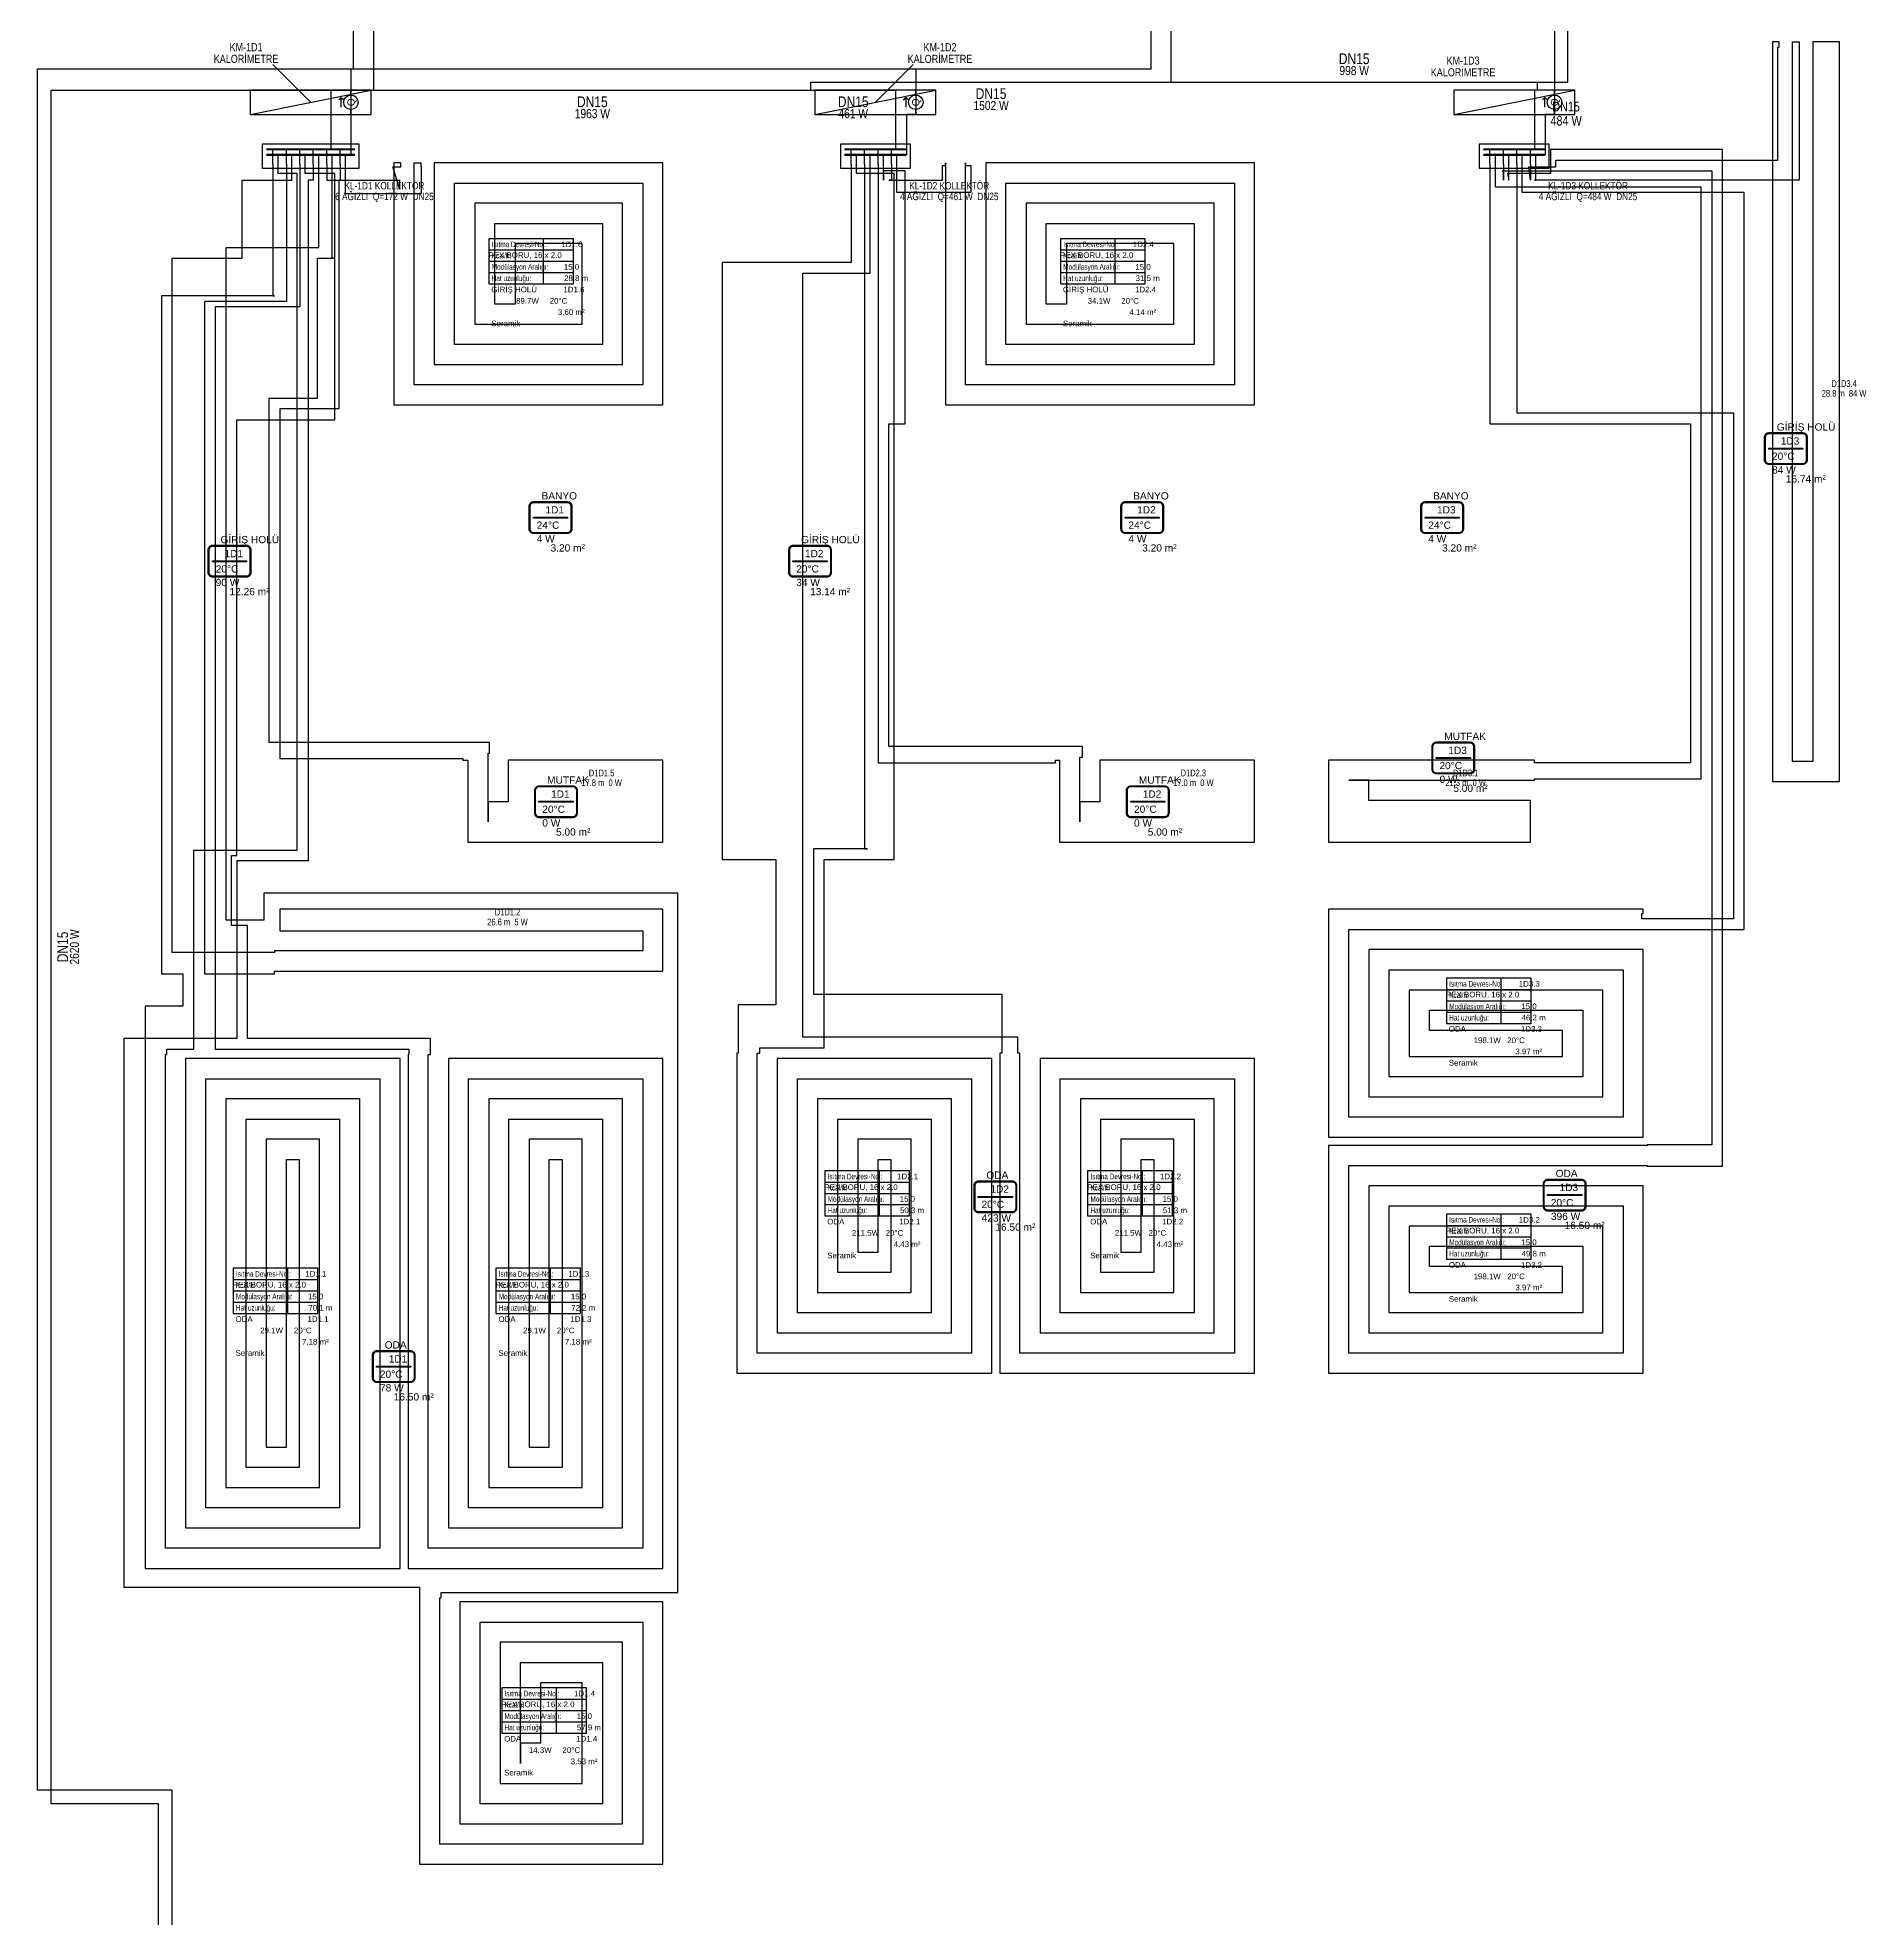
# Model space of a CAD drawing. Header units: centimetres. Extents: x 247996 to 314900, y -468471 to -440326.
# Drawn here: x 285325 to 286685, y -445570 to -444172 of the extents above; entities that cross this region are included whole.
import ezdxf
from ezdxf.enums import TextEntityAlignment as Align

# ---------------------------------------------------------------- set-up
doc = ezdxf.new("R2010")
doc.units = ezdxf.units.CM
doc.linetypes.add('ISITMA DONUS HATTI', pattern=[1.66, 1.57, -0.02, -0.07])
for name, color, linetype in [('SCOTT-MTY-ISIKAYBIMAHAL', 2, 'Continuous'), ('SCOTT-MTY-KALORIMETRE', 6, 'Continuous'), ('SCOTT-MTY-KOLLETÖR', 7, 'Continuous'), ('SCOTT-MTY-PEX-BORU', 1, 'Continuous'), ('SCOTT-MTY-RADYATÖR', 2, 'Continuous'), ('SCOTT-MTY-SAYAC', 3, 'Continuous')]:
    doc.layers.add(name, color=color, linetype=linetype)
for name, color, linetype, lineweight in [('SCOTT-MTY-ISITMA-CAP', 41, 'Continuous', 30), ('SCOTT-MTY-ISITMA-DONUS-BORU', 30, 'ISITMA DONUS HATTI', 30), ('SCOTT-MTY-ISITMA-GIDIS-BORU', 10, 'Continuous', 30)]:
    doc.layers.add(name, color=color, linetype=linetype, lineweight=lineweight)
doc.styles.add('MTYCAPLT', font='arial.ttf')
doc.styles.add('ROTAS', font='arial.ttf')

# ---------------------------------------------------------------- blocks, each defined once
blk = doc.blocks.new('T-DOLAP')
blk.add_line((-45, -9), (45, 9))
blk.add_lwpolyline([(-45, -9), (45, -9), (45, 9), (-45, 9)], close=True)
blk = doc.blocks.new('T-KALORIMETRE')
for p, q in [((-10, 0), (-6, 0)), ((6, 0), (10, 0))]:
    blk.add_line(p, q)
blk.add_lwpolyline([(-4, 8), (4, 8), (2, 10), (4, 8), (2, 6)])
blk.add_circle((0, 0), 6)
at = {"style": 'ROTAS'}
blk.add_text('Q', height=6, dxfattribs=at).set_placement((0, 0), align=Align.MIDDLE_CENTER)
blk = doc.blocks.new('MTY-ETIKET')
at = {"layer": 'SCOTT-MTY-RADYATÖR'}
for p, q in [((2.69, 0), (2.69, 8)), ((-7, 6), (8, 6)), ((-7, 4), (8, 4)), ((-7, 2), (8, 2))]:
    blk.add_line(p, q, dxfattribs=at)
blk.add_lwpolyline([(8, 0), (8, 8), (-7, 8), (-7, 0)], close=True, dxfattribs=at)
at = {"layer": 'SCOTT-MTY-RADYATÖR', "style": 'MTYCAPLT', "width": 0.65}
for s, p in [('Isıtma Devresi-No.:', (-6.5, 7)), ('Kcal/h:', (-6.5, 5)), ('Modülasyon Aralığı:', (-6.5, 3)), ('Hat uzunluğu:', (-6.5, 1))]:
    blk.add_text(s, height=1, rotation=360, dxfattribs=at).set_placement(p, align=Align.MIDDLE_LEFT)
for tag, p in [('NO1_001', (5.8, 6.5)), ('AR_001', (6.25, 2.5)), ('UZ_001', (6.31, 0.51))]:
    blk.add_attdef(tag, p, '', height=1, rotation=360, dxfattribs=at)
at = {"layer": 'SCOTT-MTY-RADYATÖR', "color": 2, "style": 'MTYCAPLT', "width": 0.65}
for tag, p in [('BORU_001', (-7.07, 4.59)), ('YER_001', (2.9, 4.5))]:
    blk.add_attdef(tag, p, '', height=1, dxfattribs=at)
blk = doc.blocks.new('MTY-RADYATOR MAHAL')
at = {"layer": 'SCOTT-MTY-ISIKAYBIMAHAL', "color": 2}
for points in [[(-35.7, 18.4), (-35.7, -18.4, 0.414214), (-28.2, -25.9), (28.2, -25.9, 0.414214), (35.7, -18.4), (35.7, 18.4, 0.414214), (28.2, 25.9), (-28.2, 25.9, 0.414214)], [(-34.2, 18.4), (-34.2, -18.4, 0.414214), (-28.2, -24.4), (28.2, -24.4, 0.414214), (34.2, -18.4), (34.2, 18.4, 0.414214), (28.2, 24.4), (-28.2, 24.4, 0.414214)]]:
    blk.add_lwpolyline(points, format="xyb", close=True, dxfattribs=at)
at = {"layer": 'SCOTT-MTY-ISIKAYBIMAHAL', "color": 4}
for points in [[(-35.2, 18.4), (-35.2, -18.4, 0.414214), (-28.2, -25.4), (28.2, -25.4, 0.414214), (35.2, -18.4), (35.2, 18.4, 0.414214), (28.2, 25.4), (-28.2, 25.4, 0.414214)], [(-34.7, 18.4), (-34.7, -18.4, 0.414214), (-28.2, -24.9), (28.2, -24.9, 0.414214), (34.7, -18.4), (34.7, 18.4, 0.414214), (28.2, 24.9), (-28.2, 24.9, 0.414214)]]:
    blk.add_lwpolyline(points, format="xyb", close=True, dxfattribs=at)
at = {"layer": 'SCOTT-MTY-ISIKAYBIMAHAL', "color": 2}
blk.add_lwpolyline([(-28.2, 0.8), (28.2, 0.8), (28.2, -0.8), (-28.2, -0.8)], close=True, dxfattribs=at)
at = {"layer": 'SCOTT-MTY-ISIKAYBIMAHAL', "color": 1, "style": 'MTYCAPLT', "width": 0.65}
for tag, p in [('MAHAL_001', (-14.9, 29.8)), ('NO_001', (-8.3, 6.7))]:
    blk.add_attdef(tag, p, '', height=12, rotation=360, dxfattribs=at)
at = {"layer": 'SCOTT-MTY-ISIKAYBIMAHAL', "color": 4, "style": 'MTYCAPLT', "width": 0.65}
for tag, p in [('DERECE_001', (-22.8, -18.5)), ('ISIKAYBI_001', (-22.7, -41.1))]:
    blk.add_attdef(tag, p, '', height=12, rotation=360, dxfattribs=at)
blk.add_attdef('ALAN', text='', height=12, rotation=360, dxfattribs=at).set_placement((0, -50), align=Align.MIDDLE_LEFT)

msp = doc.modelspace()

# ---------------------------------------------------------------- linework, layer by layer
at = {"layer": 'SCOTT-MTY-ISITMA-DONUS-BORU'}
for points in [[(285560, -444195), (285560, -444105), (285558, -444105), (285558, -444100)], [(285978, -444195), (286153, -444195), (286153, -444105)], [(286450, -444105), (286453, -444105), (286453, -444211)], [(285425, -445660), (285425, -445475), (285325, -445475), (285325, -444195), (285558, -444195)], [(285558, -444195), (285558, -444211)], [(285558, -444195), (285560, -444195)], [(285560, -444195), (285978, -444195)], [(285978, -444195), (285978, -444211)], [(285558, -444211), (285558, -444229)], [(285978, -444211), (285978, -444229)], [(286453, -444211), (286453, -444229)], [(285558, -444229), (285558, -444259)], [(285978, -444229), (285971, -444229), (285971, -444259)], [(286453, -444229), (286446, -444229), (286446, -444259)], [(285504, -444266), (285504, -444259)], [(285514, -444266), (285514, -444259)], [(285524, -444266), (285524, -444259)], [(285534, -444266), (285534, -444259)], [(285544, -444266), (285544, -444259)], [(285554, -444266), (285554, -444259)], [(285934, -444266), (285934, -444259)], [(285944, -444266), (285944, -444259)], [(285954, -444266), (285954, -444259)], [(285964, -444266), (285964, -444259)], [(286409, -444266), (286409, -444259)], [(286419, -444266), (286419, -444259)], [(286429, -444266), (286429, -444259)], [(286439, -444266), (286439, -444259)]]:
    msp.add_lwpolyline(points, dxfattribs=at)
at = {"layer": 'SCOTT-MTY-ISITMA-DONUS-BORU', "const_width": 1.6}
for points in [[(285495, -444259), (285561, -444259)], [(285925, -444259), (285971, -444259)], [(286400, -444259), (286446, -444259)]]:
    msp.add_lwpolyline(points, dxfattribs=at)
at = {"layer": 'SCOTT-MTY-ISITMA-GIDIS-BORU'}
for points in [[(285575, -444211), (285575, -444105), (285573, -444105), (285573, -444100)], [(286168, -444205), (286168, -444100)], [(286440, -444205), (286463, -444205), (286463, -444100)], [(285415, -445680), (285415, -445485), (285335, -445485), (285335, -444211), (285575, -444211)], [(285543, -444211), (285543, -444229)], [(285575, -444211), (285900, -444211)], [(285900, -444211), (285900, -444205), (286168, -444205)], [(285900, -444211), (285963, -444211)], [(285963, -444211), (285963, -444229)], [(286168, -444205), (286440, -444205)], [(286440, -444205), (286440, -444211), (286438, -444211)], [(286438, -444211), (286438, -444229)], [(285543, -444229), (285543, -444255)], [(285963, -444229), (285963, -444255)], [(286438, -444229), (286438, -444255)], [(285500, -444266), (285500, -444255)], [(285510, -444266), (285510, -444255)], [(285520, -444266), (285520, -444255)], [(285530, -444266), (285530, -444255)], [(285540, -444266), (285540, -444255)], [(285550, -444266), (285550, -444255)], [(285930, -444266), (285930, -444255)], [(285940, -444266), (285940, -444255)], [(285950, -444266), (285950, -444255)], [(285960, -444266), (285960, -444255)], [(286405, -444266), (286405, -444255)], [(286415, -444266), (286415, -444255)], [(286425, -444266), (286425, -444255)], [(286435, -444266), (286435, -444255)]]:
    msp.add_lwpolyline(points, dxfattribs=at)
at = {"layer": 'SCOTT-MTY-ISITMA-GIDIS-BORU', "const_width": 1.6}
for points in [[(285495, -444255), (285561, -444255)], [(285925, -444255), (285971, -444255)], [(286400, -444255), (286446, -444255)]]:
    msp.add_lwpolyline(points, dxfattribs=at)
at = {"layer": 'SCOTT-MTY-KALORIMETRE'}
for p, q in [((285528, -444220), (285500, -444192)), ((285948, -444220), (285976, -444192))]:
    msp.add_line(p, q, dxfattribs=at)
at = {"layer": 'SCOTT-MTY-KOLLETÖR'}
for points in [[(285492, -444269), (285564, -444269), (285564, -444251), (285492, -444251)], [(285922, -444269), (285974, -444269), (285974, -444251), (285922, -444251)], [(286397, -444269), (286449, -444269), (286449, -444251), (286397, -444251)]]:
    msp.add_lwpolyline(points, close=True, dxfattribs=at)
at = {"layer": 'SCOTT-MTY-PEX-BORU'}
for points in [[(286435, -444266), (286435, -444278), (286434, -444268), (286454, -444268), (286454, -444263), (286619, -444263), (286619, -444179), (286620, -444179), (286620, -444175), (286615, -444175), (286615, -444725), (286665, -444725), (286665, -444175), (286645, -444175), (286645, -444710), (286630, -444710), (286630, -444175), (286635, -444175), (286635, -444278), (286438, -444278), (286439, -444278), (286439, -444266)], [(285530, -444266), (285530, -444278), (285526.1, -444278), (285526.1, -444784), (285473.1, -444784), (285473.1, -444916), (285389.1, -444916), (285389.1, -445324), (285609.1, -445324), (285609.1, -445332), (285609, -445332), (285609, -445335), (285609, -445530), (285790, -445530), (285790, -445335), (285639, -445335), (285639, -445500), (285760, -445500), (285760, -445365), (285669, -445365), (285669, -445470), (285730, -445470), (285730, -445395), (285699, -445395), (285699, -445440), (285684, -445440), (285684, -445455), (285684, -445380), (285745, -445380), (285745, -445485), (285654, -445485), (285654, -445350), (285775, -445350), (285775, -445515), (285624, -445515), (285624, -445335), (285624, -445332), (285625.1, -445332), (285625.1, -445328), (285801.1, -445328), (285801.1, -444808), (285493.1, -444808), (285493.1, -444828), (285465.1, -444828), (285465.1, -444328), (285534, -444328), (285534, -444266)], [(285500, -444266), (285500, -444364), (285501.1, -444364), (285417.1, -444364), (285417.1, -444868), (285433.1, -444868), (285433.1, -444892), (285405.1, -444892), (285405.1, -444928), (285405, -444928), (285405, -444931), (285405, -445310), (285594.5, -445310), (285594.5, -444931), (285435, -444931), (285435, -445280), (285564.5, -445280), (285564.5, -444961), (285465, -444961), (285465, -445250), (285534.5, -445250), (285534.5, -444991), (285495, -444991), (285495, -445220), (285510, -445220), (285510, -445006), (285519.5, -445006), (285519.5, -445235), (285480, -445235), (285480, -444976), (285549.5, -444976), (285549.5, -445265), (285450, -445265), (285450, -444946), (285579.5, -444946), (285579.5, -445295), (285420, -445295), (285420, -444931), (285420, -444928), (285421.1, -444928), (285421.1, -444924), (285441.1, -444924), (285441.1, -444776), (285518.1, -444776), (285518.1, -444273), (285504, -444273), (285504, -444266)], [(285510, -444266), (285510, -444368), (285449.1, -444368), (285449.1, -444868), (285501.1, -444868), (285501.1, -444866), (285505, -444866), (285790, -444866), (285790, -444820), (285505, -444820), (285505, -444836), (285775, -444836), (285775, -444851), (285505, -444851), (285501.1, -444851), (285501.1, -444852), (285425.1, -444852), (285425.1, -444336), (285477.1, -444336), (285477.1, -444278), (285514, -444278), (285514, -444266)], [(285520, -444266), (285520, -444372), (285457.1, -444372), (285457.1, -444924), (285601.1, -444924), (285601.1, -444928), (285600.5, -444928), (285600.5, -444931), (285600.5, -445310), (285790, -445310), (285790, -444931), (285630.5, -444931), (285630.5, -445280), (285760, -445280), (285760, -444961), (285660.5, -444961), (285660.5, -445250), (285730, -445250), (285730, -444991), (285690.5, -444991), (285690.5, -445220), (285705.5, -445220), (285705.5, -445006), (285715, -445006), (285715, -445235), (285675.5, -445235), (285675.5, -444976), (285745, -444976), (285745, -445265), (285645.5, -445265), (285645.5, -444946), (285775, -444946), (285775, -445295), (285615.5, -445295), (285615.5, -444931), (285615.5, -444928), (285617.1, -444928), (285617.1, -444916), (285481.1, -444916), (285481.1, -444832), (285469.1, -444832), (285469.1, -444780), (285473.1, -444780), (285473.1, -444456), (285546.1, -444456), (285546.1, -444273), (285524, -444273), (285524, -444266)], [(285540, -444266), (285540, -444278), (285549.1, -444278), (285549.1, -444448), (285505.1, -444448), (285505.1, -444708), (285641.1, -444708), (285641.1, -444709), (285645, -444709), (285645, -444770), (285790, -444770), (285790, -444709), (285675, -444709), (285675, -444740), (285660, -444740), (285660, -444755), (285660, -444709), (285660, -444704), (285661.1, -444704), (285661.1, -444696), (285497.1, -444696), (285497.1, -444440), (285533.1, -444440), (285533.1, -444336), (285545.1, -444336), (285544, -444336), (285544, -444266)], [(285550, -444266), (285550, -444278), (285549.1, -444278), (285594.1, -444278), (285594.1, -444284), (285589.1, -444268), (285595, -444268), (285595, -444265), (285590, -444265), (285590, -444445), (285790, -444445), (285790, -444265), (285620, -444265), (285620, -444415), (285760, -444415), (285760, -444295), (285650, -444295), (285650, -444385), (285730, -444385), (285730, -444325), (285680, -444325), (285680, -444370), (285665, -444370), (285665, -444310), (285745, -444310), (285745, -444400), (285635, -444400), (285635, -444280), (285775, -444280), (285775, -444430), (285605, -444430), (285605, -444265), (285610, -444265), (285610, -444268), (285610.1, -444268), (285610.1, -444288), (285554, -444288), (285554, -444266)], [(285930, -444266), (285930, -444339), (285834, -444339), (285834, -444783), (285874, -444783), (285874, -444891), (285846, -444891), (285846, -444927), (285845, -444927), (285845, -444931), (285845, -445165), (286034.5, -445165), (286034.5, -444931), (285875, -444931), (285875, -445135), (286004.5, -445135), (286004.5, -444961), (285905, -444961), (285905, -445105), (285974.5, -445105), (285974.5, -444991), (285935, -444991), (285935, -445075), (285950, -445075), (285950, -445006), (285959.5, -445006), (285959.5, -445090), (285920, -445090), (285920, -444976), (285989.5, -444976), (285989.5, -445120), (285890, -445120), (285890, -444946), (286019.5, -444946), (286019.5, -445150), (285860, -445150), (285860, -444931), (285860, -444927), (285862, -444927), (285862, -444923), (285910, -444923), (285910, -444783), (285962, -444783), (285962, -444273), (285934, -444273), (285934, -444266)], [(285940, -444266), (285940, -444775), (285942, -444775), (285902, -444775), (285902, -444883), (286042, -444883), (286042, -444927), (286040.5, -444927), (286040.5, -444931), (286040.5, -445165), (286230, -445165), (286230, -444931), (286070.5, -444931), (286070.5, -445135), (286200, -445135), (286200, -444961), (286100.5, -444961), (286100.5, -445105), (286170, -445105), (286170, -444991), (286130.5, -444991), (286130.5, -445075), (286145.5, -445075), (286145.5, -445006), (286155, -445006), (286155, -445090), (286115.5, -445090), (286115.5, -444976), (286185, -444976), (286185, -445120), (286085.5, -445120), (286085.5, -444946), (286215, -444946), (286215, -445150), (286055.5, -445150), (286055.5, -444931), (286055.5, -444927), (286054, -444927), (286054, -444915), (285894, -444915), (285894, -444347), (285944, -444347), (285944, -444266)], [(285950, -444266), (285950, -444711), (286082, -444711), (286082, -444709), (286085, -444709), (286085, -444770), (286230, -444770), (286230, -444709), (286115, -444709), (286115, -444740), (286100, -444740), (286100, -444755), (286100, -444709), (286100, -444707), (286102, -444707), (286102, -444699), (285958, -444699), (285958, -444459), (285970, -444459), (285970, -444271), (285954, -444271), (285954, -444278), (285954, -444266)], [(285960, -444266), (285960, -444278), (285958, -444278), (285998, -444278), (285998, -444267), (286000, -444267), (286000, -444265), (286000, -444445), (286230, -444445), (286230, -444265), (286030, -444265), (286030, -444415), (286200, -444415), (286200, -444295), (286060, -444295), (286060, -444385), (286170, -444385), (286170, -444325), (286090, -444325), (286090, -444370), (286075, -444370), (286075, -444310), (286185, -444310), (286185, -444400), (286045, -444400), (286045, -444280), (286215, -444280), (286215, -444430), (286015, -444430), (286015, -444265), (286015, -444267), (286019, -444267), (286019, -444287), (285964, -444287), (285964, -444266)], [(286415, -444266), (286415, -444278), (286415, -444271), (286414, -444271), (286570, -444271), (286570, -444995), (286522, -444995), (286522, -444995.5), (286519, -444995.5), (286285, -444995.5), (286285, -445165), (286519, -445165), (286519, -445025.5), (286315, -445025.5), (286315, -445135), (286489, -445135), (286489, -445055.5), (286345, -445055.5), (286345, -445105), (286459, -445105), (286459, -445085.5), (286360, -445085.5), (286360, -445070.5), (286474, -445070.5), (286474, -445120), (286330, -445120), (286330, -445040.5), (286504, -445040.5), (286504, -445150), (286300, -445150), (286300, -445010.5), (286519, -445010.5), (286522, -445010.5), (286522, -445011), (286578, -445011), (286578, -444255), (286450, -444255), (286450, -444273), (286418, -444273), (286419, -444278), (286419, -444266)], [(286405, -444266), (286405, -444459), (286554, -444459), (286554, -444711), (286438, -444711), (286438, -444709), (286435, -444709), (286285, -444709), (286285, -444770), (286435, -444770), (286435, -444739), (286315, -444739), (286315, -444724), (286300, -444724), (286435, -444724), (286438, -444724), (286438, -444723), (286562, -444723), (286562, -444283), (286409, -444283), (286409, -444266)], [(286425, -444266), (286425, -444451), (286586, -444451), (286586, -444827), (286518, -444827), (286518, -444823), (286519, -444823), (286519, -444820), (286285, -444820), (286285, -444989.5), (286519, -444989.5), (286519, -444850), (286315, -444850), (286315, -444959.5), (286489, -444959.5), (286489, -444880), (286345, -444880), (286345, -444929.5), (286459, -444929.5), (286459, -444910), (286360, -444910), (286360, -444895), (286474, -444895), (286474, -444944.5), (286330, -444944.5), (286330, -444865), (286504, -444865), (286504, -444974.5), (286300, -444974.5), (286300, -444835), (286519, -444835), (286594, -444835), (286594, -444287), (286429, -444287), (286429, -444266)]]:
    msp.add_lwpolyline(points, dxfattribs=at)

# ---------------------------------------------------------------- block references
at = {"layer": 'SCOTT-MTY-ISIKAYBIMAHAL'}
ref = msp.add_blockref('MTY-RADYATOR MAHAL', (286625, -444477.5), dxfattribs=dict(at, xscale=0.45, yscale=0.45))
ref.add_attrib('DERECE_001', '20%%DC', (286614.7, -444485.8), dxfattribs={"height": 5.4, "rotation": 360, "style": 'MTYCAPLT'})
ref.add_attrib('MAHAL_001', 'GİRİŞ HOLÜ', (286618.3, -444464.1), dxfattribs={"height": 5.4, "rotation": 360, "style": 'MTYCAPLT'})
ref.add_attrib('ISIKAYBI_001', '84 W', (286614.8, -444496), dxfattribs={"height": 5.4, "rotation": 360, "style": 'MTYCAPLT'})
ref.add_attrib('NO_001', '1D3', (286621.2, -444474.5), dxfattribs={"height": 5.4, "rotation": 360, "style": 'MTYCAPLT'})
ref.add_attrib('ALAN', '16.74 m²', (286625, -444502.7), dxfattribs={"height": 5.4, "rotation": 360, "style": 'MTYCAPLT'})
ref = msp.add_blockref('MTY-RADYATOR MAHAL', (285706.4, -444528.8), dxfattribs=dict(at, xscale=0.45, yscale=0.45))
ref.add_attrib('DERECE_001', '24%%DC', (285696.1, -444537.1), dxfattribs={"height": 5.4, "rotation": 360, "style": 'MTYCAPLT'})
ref.add_attrib('MAHAL_001', 'BANYO', (285699.7, -444515.3), dxfattribs={"height": 5.4, "rotation": 360, "style": 'MTYCAPLT'})
ref.add_attrib('ISIKAYBI_001', '4 W', (285696.1, -444547.2), dxfattribs={"height": 5.4, "rotation": 360, "style": 'MTYCAPLT'})
ref.add_attrib('NO_001', '1D1', (285702.6, -444525.7), dxfattribs={"height": 5.4, "rotation": 360, "style": 'MTYCAPLT'})
ref.add_attrib('ALAN', '3.20 m²', (285706.4, -444554), dxfattribs={"height": 5.4, "rotation": 360, "style": 'MTYCAPLT'})
ref = msp.add_blockref('MTY-RADYATOR MAHAL', (286146.4, -444528.8), dxfattribs=dict(at, xscale=0.45, yscale=0.45))
ref.add_attrib('DERECE_001', '24%%DC', (286136.1, -444537.1), dxfattribs={"height": 5.4, "rotation": 360, "style": 'MTYCAPLT'})
ref.add_attrib('MAHAL_001', 'BANYO', (286139.7, -444515.3), dxfattribs={"height": 5.4, "rotation": 360, "style": 'MTYCAPLT'})
ref.add_attrib('ISIKAYBI_001', '4 W', (286136.1, -444547.2), dxfattribs={"height": 5.4, "rotation": 360, "style": 'MTYCAPLT'})
ref.add_attrib('NO_001', '1D2', (286142.6, -444525.7), dxfattribs={"height": 5.4, "rotation": 360, "style": 'MTYCAPLT'})
ref.add_attrib('ALAN', '3.20 m²', (286146.4, -444554), dxfattribs={"height": 5.4, "rotation": 360, "style": 'MTYCAPLT'})
ref = msp.add_blockref('MTY-RADYATOR MAHAL', (286369.4, -444528.8), dxfattribs=dict(at, xscale=0.45, yscale=0.45))
ref.add_attrib('DERECE_001', '24%%DC', (286359.1, -444537.1), dxfattribs={"height": 5.4, "rotation": 360, "style": 'MTYCAPLT'})
ref.add_attrib('MAHAL_001', 'BANYO', (286362.7, -444515.3), dxfattribs={"height": 5.4, "rotation": 360, "style": 'MTYCAPLT'})
ref.add_attrib('ISIKAYBI_001', '4 W', (286359.1, -444547.2), dxfattribs={"height": 5.4, "rotation": 360, "style": 'MTYCAPLT'})
ref.add_attrib('NO_001', '1D3', (286365.6, -444525.7), dxfattribs={"height": 5.4, "rotation": 360, "style": 'MTYCAPLT'})
ref.add_attrib('ALAN', '3.20 m²', (286369.4, -444554), dxfattribs={"height": 5.4, "rotation": 360, "style": 'MTYCAPLT'})
ref = msp.add_blockref('MTY-RADYATOR MAHAL', (285467.7, -444561.2), dxfattribs=dict(at, xscale=0.45, yscale=0.45))
ref.add_attrib('DERECE_001', '20%%DC', (285457.4, -444569.6), dxfattribs={"height": 5.4, "rotation": 360, "style": 'MTYCAPLT'})
ref.add_attrib('MAHAL_001', 'GİRİŞ HOLÜ', (285461, -444547.8), dxfattribs={"height": 5.4, "rotation": 360, "style": 'MTYCAPLT'})
ref.add_attrib('ISIKAYBI_001', '90 W', (285457.4, -444579.7), dxfattribs={"height": 5.4, "rotation": 360, "style": 'MTYCAPLT'})
ref.add_attrib('NO_001', '1D1', (285463.9, -444558.2), dxfattribs={"height": 5.4, "rotation": 360, "style": 'MTYCAPLT'})
ref.add_attrib('ALAN', '12.26 m²', (285467.7, -444586.5), dxfattribs={"height": 5.4, "rotation": 360, "style": 'MTYCAPLT'})
ref = msp.add_blockref('MTY-RADYATOR MAHAL', (285899.4, -444561.2), dxfattribs=dict(at, xscale=0.45, yscale=0.45))
ref.add_attrib('DERECE_001', '20%%DC', (285889.1, -444569.6), dxfattribs={"height": 5.4, "rotation": 360, "style": 'MTYCAPLT'})
ref.add_attrib('MAHAL_001', 'GİRİŞ HOLÜ', (285892.7, -444547.8), dxfattribs={"height": 5.4, "rotation": 360, "style": 'MTYCAPLT'})
ref.add_attrib('ISIKAYBI_001', '34 W', (285889.1, -444579.7), dxfattribs={"height": 5.4, "rotation": 360, "style": 'MTYCAPLT'})
ref.add_attrib('NO_001', '1D2', (285895.6, -444558.2), dxfattribs={"height": 5.4, "rotation": 360, "style": 'MTYCAPLT'})
ref.add_attrib('ALAN', '13.14 m²', (285899.4, -444586.5), dxfattribs={"height": 5.4, "rotation": 360, "style": 'MTYCAPLT'})
ref = msp.add_blockref('MTY-RADYATOR MAHAL', (286377.7, -444707.5), dxfattribs=dict(at, xscale=0.45, yscale=0.45))
ref.add_attrib('DERECE_001', '20%%DC', (286367.4, -444715.8), dxfattribs={"height": 5.4, "rotation": 360, "style": 'MTYCAPLT'})
ref.add_attrib('MAHAL_001', 'MUTFAK', (286371, -444694.1), dxfattribs={"height": 5.4, "rotation": 360, "style": 'MTYCAPLT'})
ref.add_attrib('ISIKAYBI_001', '0 W', (286367.5, -444726), dxfattribs={"height": 5.4, "rotation": 360, "style": 'MTYCAPLT'})
ref.add_attrib('NO_001', '1D3', (286374, -444704.5), dxfattribs={"height": 5.4, "rotation": 360, "style": 'MTYCAPLT'})
ref.add_attrib('ALAN', '5.00 m²', (286377.7, -444732.7), dxfattribs={"height": 5.4, "rotation": 360, "style": 'MTYCAPLT'})
ref = msp.add_blockref('MTY-RADYATOR MAHAL', (285710.5, -444740), dxfattribs=dict(at, xscale=0.45, yscale=0.45))
ref.add_attrib('DERECE_001', '20%%DC', (285700.3, -444748.3), dxfattribs={"height": 5.4, "rotation": 360, "style": 'MTYCAPLT'})
ref.add_attrib('MAHAL_001', 'MUTFAK', (285703.9, -444726.6), dxfattribs={"height": 5.4, "rotation": 360, "style": 'MTYCAPLT'})
ref.add_attrib('ISIKAYBI_001', '0 W', (285700.3, -444758.5), dxfattribs={"height": 5.4, "rotation": 360, "style": 'MTYCAPLT'})
ref.add_attrib('NO_001', '1D1', (285706.8, -444737), dxfattribs={"height": 5.4, "rotation": 360, "style": 'MTYCAPLT'})
ref.add_attrib('ALAN', '5.00 m²', (285710.5, -444765.2), dxfattribs={"height": 5.4, "rotation": 360, "style": 'MTYCAPLT'})
ref = msp.add_blockref('MTY-RADYATOR MAHAL', (286150.5, -444740), dxfattribs=dict(at, xscale=0.45, yscale=0.45))
ref.add_attrib('DERECE_001', '20%%DC', (286140.3, -444748.3), dxfattribs={"height": 5.4, "rotation": 360, "style": 'MTYCAPLT'})
ref.add_attrib('MAHAL_001', 'MUTFAK', (286143.9, -444726.6), dxfattribs={"height": 5.4, "rotation": 360, "style": 'MTYCAPLT'})
ref.add_attrib('ISIKAYBI_001', '0 W', (286140.3, -444758.5), dxfattribs={"height": 5.4, "rotation": 360, "style": 'MTYCAPLT'})
ref.add_attrib('NO_001', '1D2', (286146.8, -444737), dxfattribs={"height": 5.4, "rotation": 360, "style": 'MTYCAPLT'})
ref.add_attrib('ALAN', '5.00 m²', (286150.5, -444765.2), dxfattribs={"height": 5.4, "rotation": 360, "style": 'MTYCAPLT'})
ref = msp.add_blockref('MTY-RADYATOR MAHAL', (286037.2, -445033.8), dxfattribs=dict(at, xscale=0.45, yscale=0.45))
ref.add_attrib('DERECE_001', '20%%DC', (286026.9, -445042.1), dxfattribs={"height": 5.4, "rotation": 360, "style": 'MTYCAPLT'})
ref.add_attrib('MAHAL_001', 'ODA', (286030.5, -445020.3), dxfattribs={"height": 5.4, "rotation": 360, "style": 'MTYCAPLT'})
ref.add_attrib('ISIKAYBI_001', '423 W', (286027, -445052.2), dxfattribs={"height": 5.4, "rotation": 360, "style": 'MTYCAPLT'})
ref.add_attrib('NO_001', '1D2', (286033.5, -445030.7), dxfattribs={"height": 5.4, "rotation": 360, "style": 'MTYCAPLT'})
ref.add_attrib('ALAN', '16.50 m²', (286037.2, -445059), dxfattribs={"height": 5.4, "rotation": 360, "style": 'MTYCAPLT'})
ref = msp.add_blockref('MTY-RADYATOR MAHAL', (286460.5, -445032.5), dxfattribs=dict(at, xscale=0.45, yscale=0.45))
ref.add_attrib('DERECE_001', '20%%DC', (286450.2, -445040.8), dxfattribs={"height": 5.4, "rotation": 360, "style": 'MTYCAPLT'})
ref.add_attrib('MAHAL_001', 'ODA', (286453.8, -445019.1), dxfattribs={"height": 5.4, "rotation": 360, "style": 'MTYCAPLT'})
ref.add_attrib('ISIKAYBI_001', '396 W', (286450.3, -445051), dxfattribs={"height": 5.4, "rotation": 360, "style": 'MTYCAPLT'})
ref.add_attrib('NO_001', '1D3', (286456.7, -445029.5), dxfattribs={"height": 5.4, "rotation": 360, "style": 'MTYCAPLT'})
ref.add_attrib('ALAN', '16.50 m²', (286460.5, -445057.7), dxfattribs={"height": 5.4, "rotation": 360, "style": 'MTYCAPLT'})
ref = msp.add_blockref('MTY-RADYATOR MAHAL', (285589.8, -445160), dxfattribs=dict(at, xscale=0.45, yscale=0.45))
ref.add_attrib('DERECE_001', '20%%DC', (285579.5, -445168.3), dxfattribs={"height": 5.4, "rotation": 360, "style": 'MTYCAPLT'})
ref.add_attrib('MAHAL_001', 'ODA', (285583.1, -445146.6), dxfattribs={"height": 5.4, "rotation": 360, "style": 'MTYCAPLT'})
ref.add_attrib('ISIKAYBI_001', '78 W', (285579.6, -445178.5), dxfattribs={"height": 5.4, "rotation": 360, "style": 'MTYCAPLT'})
ref.add_attrib('NO_001', '1D1', (285586.1, -445157), dxfattribs={"height": 5.4, "rotation": 360, "style": 'MTYCAPLT'})
ref.add_attrib('ALAN', '16.50 m²', (285589.8, -445185.2), dxfattribs={"height": 5.4, "rotation": 360, "style": 'MTYCAPLT'})
at = {"layer": 'SCOTT-MTY-KALORIMETRE', "xscale": 0.9, "yscale": 0.9, "rotation": 90}
for p in [(285558, -444220), (285978, -444220), (286453, -444220)]:
    msp.add_blockref('T-KALORIMETRE', p, dxfattribs=at)
at = {"layer": 'SCOTT-MTY-PEX-BORU'}
ref = msp.add_blockref('MTY-ETIKET', (285690, -444355), dxfattribs=dict(at, xscale=4.2, yscale=4.2))
ref.add_attrib('UZ_001', '28.8 m', (285716.5, -444352.9), dxfattribs={"height": 4.2, "rotation": 360, "style": 'MTYCAPLT'})
ref.add_attrib('AR_001', '15.0', (285716.3, -444344.5), dxfattribs={"height": 4.2, "rotation": 360, "style": 'MTYCAPLT'})
ref.add_attrib('NO1_001', '1D1.6', (285714.4, -444327.7), dxfattribs={"height": 4.2, "rotation": 360, "style": 'MTYCAPLT'})
ref.add_attrib('BORU_001', 'PEX BORU, 16 x 2.0', (285660.3, -444335.7), dxfattribs={"height": 4.2, "style": 'MTYCAPLT'})
ref.add_attrib('MAHAL_001', 'GİRİŞ HOLÜ', (285662.4, -444361.3), dxfattribs={"height": 4.2, "style": 'MTYCAPLT'})
ref.add_attrib('NO_001', '1D1.6', (285716, -444361.3), dxfattribs={"height": 4.2, "style": 'MTYCAPLT'})
ref.add_attrib('DERECE_001', '20°C', (285705.8, -444369.7), dxfattribs={"height": 4.2, "style": 'MTYCAPLT'})
ref.add_attrib('KCAL/H:_001', '89.7W', (285680.8, -444369.7), dxfattribs={"height": 4.2, "style": 'MTYCAPLT'})
ref.add_attrib('ALAN_001', '3.60 m²', (285711.9, -444378.1), dxfattribs={"height": 4.2, "style": 'MTYCAPLT'})
ref.add_attrib('MALZEMECINSI_001', 'Seramik', (285662.4, -444386.5), dxfattribs={"height": 4.2, "style": 'MTYCAPLT'})
ref = msp.add_blockref('MTY-ETIKET', (286115, -444355), dxfattribs=dict(at, xscale=4.2, yscale=4.2))
ref.add_attrib('UZ_001', '31.5 m', (286141.5, -444352.9), dxfattribs={"height": 4.2, "rotation": 360, "style": 'MTYCAPLT'})
ref.add_attrib('AR_001', '15.0', (286141.3, -444344.5), dxfattribs={"height": 4.2, "rotation": 360, "style": 'MTYCAPLT'})
ref.add_attrib('NO1_001', '1D2.4', (286139.4, -444327.7), dxfattribs={"height": 4.2, "rotation": 360, "style": 'MTYCAPLT'})
ref.add_attrib('BORU_001', 'PEX BORU, 16 x 2.0', (286085.3, -444335.7), dxfattribs={"height": 4.2, "style": 'MTYCAPLT'})
ref.add_attrib('MAHAL_001', 'GİRİŞ HOLÜ', (286087.4, -444361.3), dxfattribs={"height": 4.2, "style": 'MTYCAPLT'})
ref.add_attrib('NO_001', '1D2.4', (286141, -444361.3), dxfattribs={"height": 4.2, "style": 'MTYCAPLT'})
ref.add_attrib('DERECE_001', '20°C', (286130.8, -444369.7), dxfattribs={"height": 4.2, "style": 'MTYCAPLT'})
ref.add_attrib('KCAL/H:_001', '34.1W', (286105.8, -444369.7), dxfattribs={"height": 4.2, "style": 'MTYCAPLT'})
ref.add_attrib('ALAN_001', '4.14 m²', (286136.9, -444378.1), dxfattribs={"height": 4.2, "style": 'MTYCAPLT'})
ref.add_attrib('MALZEMECINSI_001', 'Seramik', (286087.4, -444386.5), dxfattribs={"height": 4.2, "style": 'MTYCAPLT'})
ref = msp.add_blockref('MTY-ETIKET', (286402, -444904.8), dxfattribs=dict(at, xscale=4.2, yscale=4.2))
ref.add_attrib('UZ_001', '46.2 m', (286428.5, -444902.6), dxfattribs={"height": 4.2, "rotation": 360, "style": 'MTYCAPLT'})
ref.add_attrib('AR_001', '15.0', (286428.3, -444894.2), dxfattribs={"height": 4.2, "rotation": 360, "style": 'MTYCAPLT'})
ref.add_attrib('NO1_001', '1D3.3', (286426.4, -444877.5), dxfattribs={"height": 4.2, "rotation": 360, "style": 'MTYCAPLT'})
ref.add_attrib('BORU_001', 'PEX BORU, 16 x 2.0', (286372.3, -444885.5), dxfattribs={"height": 4.2, "style": 'MTYCAPLT'})
ref.add_attrib('MAHAL_001', 'ODA', (286374.4, -444911), dxfattribs={"height": 4.2, "style": 'MTYCAPLT'})
ref.add_attrib('NO_001', '1D3.3', (286428, -444911.1), dxfattribs={"height": 4.2, "style": 'MTYCAPLT'})
ref.add_attrib('DERECE_001', '20°C', (286417.8, -444919.5), dxfattribs={"height": 4.2, "style": 'MTYCAPLT'})
ref.add_attrib('KCAL/H:_001', '198.1W', (286392.8, -444919.5), dxfattribs={"height": 4.2, "style": 'MTYCAPLT'})
ref.add_attrib('ALAN_001', '3.97 m²', (286423.9, -444927.8), dxfattribs={"height": 4.2, "style": 'MTYCAPLT'})
ref.add_attrib('MALZEMECINSI_001', 'Seramik', (286374.4, -444936.2), dxfattribs={"height": 4.2, "style": 'MTYCAPLT'})
ref = msp.add_blockref('MTY-ETIKET', (285939.8, -445048), dxfattribs=dict(at, xscale=4.2, yscale=4.2))
ref.add_attrib('UZ_001', '50.3 m', (285966.3, -445045.9), dxfattribs={"height": 4.2, "rotation": 360, "style": 'MTYCAPLT'})
ref.add_attrib('AR_001', '15.0', (285966, -445037.5), dxfattribs={"height": 4.2, "rotation": 360, "style": 'MTYCAPLT'})
ref.add_attrib('NO1_001', '1D2.1', (285964.1, -445020.7), dxfattribs={"height": 4.2, "rotation": 360, "style": 'MTYCAPLT'})
ref.add_attrib('BORU_001', 'PEX BORU, 16 x 2.0', (285910.1, -445028.7), dxfattribs={"height": 4.2, "style": 'MTYCAPLT'})
ref.add_attrib('MAHAL_001', 'ODA', (285912.2, -445054.3), dxfattribs={"height": 4.2, "style": 'MTYCAPLT'})
ref.add_attrib('NO_001', '1D2.1', (285965.7, -445054.3), dxfattribs={"height": 4.2, "style": 'MTYCAPLT'})
ref.add_attrib('DERECE_001', '20°C', (285955.6, -445062.7), dxfattribs={"height": 4.2, "style": 'MTYCAPLT'})
ref.add_attrib('KCAL/H:_001', '211.5W', (285930.5, -445062.7), dxfattribs={"height": 4.2, "style": 'MTYCAPLT'})
ref.add_attrib('ALAN_001', '4.43 m²', (285961.6, -445071.1), dxfattribs={"height": 4.2, "style": 'MTYCAPLT'})
ref.add_attrib('MALZEMECINSI_001', 'Seramik', (285912.2, -445079.5), dxfattribs={"height": 4.2, "style": 'MTYCAPLT'})
ref = msp.add_blockref('MTY-ETIKET', (286135.2, -445048), dxfattribs=dict(at, xscale=4.2, yscale=4.2))
ref.add_attrib('UZ_001', '51.3 m', (286161.8, -445045.9), dxfattribs={"height": 4.2, "rotation": 360, "style": 'MTYCAPLT'})
ref.add_attrib('AR_001', '15.0', (286161.5, -445037.5), dxfattribs={"height": 4.2, "rotation": 360, "style": 'MTYCAPLT'})
ref.add_attrib('NO1_001', '1D2.2', (286159.6, -445020.7), dxfattribs={"height": 4.2, "rotation": 360, "style": 'MTYCAPLT'})
ref.add_attrib('BORU_001', 'PEX BORU, 16 x 2.0', (286105.6, -445028.7), dxfattribs={"height": 4.2, "style": 'MTYCAPLT'})
ref.add_attrib('MAHAL_001', 'ODA', (286107.7, -445054.3), dxfattribs={"height": 4.2, "style": 'MTYCAPLT'})
ref.add_attrib('NO_001', '1D2.2', (286161.2, -445054.3), dxfattribs={"height": 4.2, "style": 'MTYCAPLT'})
ref.add_attrib('DERECE_001', '20°C', (286151.1, -445062.7), dxfattribs={"height": 4.2, "style": 'MTYCAPLT'})
ref.add_attrib('KCAL/H:_001', '211.5W', (286126, -445062.7), dxfattribs={"height": 4.2, "style": 'MTYCAPLT'})
ref.add_attrib('ALAN_001', '4.43 m²', (286157.1, -445071.1), dxfattribs={"height": 4.2, "style": 'MTYCAPLT'})
ref.add_attrib('MALZEMECINSI_001', 'Seramik', (286107.7, -445079.5), dxfattribs={"height": 4.2, "style": 'MTYCAPLT'})
ref = msp.add_blockref('MTY-ETIKET', (286402, -445080.2), dxfattribs=dict(at, xscale=4.2, yscale=4.2))
ref.add_attrib('UZ_001', '49.8 m', (286428.5, -445078.1), dxfattribs={"height": 4.2, "rotation": 360, "style": 'MTYCAPLT'})
ref.add_attrib('AR_001', '15.0', (286428.3, -445069.7), dxfattribs={"height": 4.2, "rotation": 360, "style": 'MTYCAPLT'})
ref.add_attrib('NO1_001', '1D3.2', (286426.4, -445053), dxfattribs={"height": 4.2, "rotation": 360, "style": 'MTYCAPLT'})
ref.add_attrib('BORU_001', 'PEX BORU, 16 x 2.0', (286372.3, -445061), dxfattribs={"height": 4.2, "style": 'MTYCAPLT'})
ref.add_attrib('MAHAL_001', 'ODA', (286374.4, -445086.5), dxfattribs={"height": 4.2, "style": 'MTYCAPLT'})
ref.add_attrib('NO_001', '1D3.2', (286428, -445086.6), dxfattribs={"height": 4.2, "style": 'MTYCAPLT'})
ref.add_attrib('DERECE_001', '20°C', (286417.8, -445095), dxfattribs={"height": 4.2, "style": 'MTYCAPLT'})
ref.add_attrib('KCAL/H:_001', '198.1W', (286392.8, -445095), dxfattribs={"height": 4.2, "style": 'MTYCAPLT'})
ref.add_attrib('ALAN_001', '3.97 m²', (286423.9, -445103.3), dxfattribs={"height": 4.2, "style": 'MTYCAPLT'})
ref.add_attrib('MALZEMECINSI_001', 'Seramik', (286374.4, -445111.8), dxfattribs={"height": 4.2, "style": 'MTYCAPLT'})
ref = msp.add_blockref('MTY-ETIKET', (285499.8, -445120.5), dxfattribs=dict(at, xscale=4.2, yscale=4.2))
ref.add_attrib('UZ_001', '70.1 m', (285526.3, -445118.4), dxfattribs={"height": 4.2, "rotation": 360, "style": 'MTYCAPLT'})
ref.add_attrib('AR_001', '15.0', (285526, -445110), dxfattribs={"height": 4.2, "rotation": 360, "style": 'MTYCAPLT'})
ref.add_attrib('NO1_001', '1D1.1', (285524.1, -445093.2), dxfattribs={"height": 4.2, "rotation": 360, "style": 'MTYCAPLT'})
ref.add_attrib('BORU_001', 'PEX BORU, 16 x 2.0', (285470.1, -445101.2), dxfattribs={"height": 4.2, "style": 'MTYCAPLT'})
ref.add_attrib('MAHAL_001', 'ODA', (285472.2, -445126.8), dxfattribs={"height": 4.2, "style": 'MTYCAPLT'})
ref.add_attrib('NO_001', '1D1.1', (285525.7, -445126.8), dxfattribs={"height": 4.2, "style": 'MTYCAPLT'})
ref.add_attrib('DERECE_001', '20°C', (285515.6, -445135.2), dxfattribs={"height": 4.2, "style": 'MTYCAPLT'})
ref.add_attrib('KCAL/H:_001', '29.1W', (285490.5, -445135.2), dxfattribs={"height": 4.2, "style": 'MTYCAPLT'})
ref.add_attrib('ALAN_001', '7.18 m²', (285521.6, -445143.6), dxfattribs={"height": 4.2, "style": 'MTYCAPLT'})
ref.add_attrib('MALZEMECINSI_001', 'Seramik', (285472.2, -445152), dxfattribs={"height": 4.2, "style": 'MTYCAPLT'})
ref = msp.add_blockref('MTY-ETIKET', (285695.2, -445120.5), dxfattribs=dict(at, xscale=4.2, yscale=4.2))
ref.add_attrib('UZ_001', '72.2 m', (285721.8, -445118.4), dxfattribs={"height": 4.2, "rotation": 360, "style": 'MTYCAPLT'})
ref.add_attrib('AR_001', '15.0', (285721.5, -445110), dxfattribs={"height": 4.2, "rotation": 360, "style": 'MTYCAPLT'})
ref.add_attrib('NO1_001', '1D1.3', (285719.6, -445093.2), dxfattribs={"height": 4.2, "rotation": 360, "style": 'MTYCAPLT'})
ref.add_attrib('BORU_001', 'PEX BORU, 16 x 2.0', (285665.6, -445101.2), dxfattribs={"height": 4.2, "style": 'MTYCAPLT'})
ref.add_attrib('MAHAL_001', 'ODA', (285667.7, -445126.8), dxfattribs={"height": 4.2, "style": 'MTYCAPLT'})
ref.add_attrib('NO_001', '1D1.3', (285721.2, -445126.8), dxfattribs={"height": 4.2, "style": 'MTYCAPLT'})
ref.add_attrib('DERECE_001', '20°C', (285711.1, -445135.2), dxfattribs={"height": 4.2, "style": 'MTYCAPLT'})
ref.add_attrib('KCAL/H:_001', '29.1W', (285686, -445135.2), dxfattribs={"height": 4.2, "style": 'MTYCAPLT'})
ref.add_attrib('ALAN_001', '7.18 m²', (285717.1, -445143.6), dxfattribs={"height": 4.2, "style": 'MTYCAPLT'})
ref.add_attrib('MALZEMECINSI_001', 'Seramik', (285667.7, -445152), dxfattribs={"height": 4.2, "style": 'MTYCAPLT'})
ref = msp.add_blockref('MTY-ETIKET', (285699.5, -445432.5), dxfattribs=dict(at, xscale=4.2, yscale=4.2))
ref.add_attrib('UZ_001', '57.9 m', (285726, -445430.4), dxfattribs={"height": 4.2, "rotation": 360, "style": 'MTYCAPLT'})
ref.add_attrib('AR_001', '15.0', (285725.8, -445422), dxfattribs={"height": 4.2, "rotation": 360, "style": 'MTYCAPLT'})
ref.add_attrib('NO1_001', '1D1.4', (285723.9, -445405.2), dxfattribs={"height": 4.2, "rotation": 360, "style": 'MTYCAPLT'})
ref.add_attrib('BORU_001', 'PEX BORU, 16 x 2.0', (285669.8, -445413.2), dxfattribs={"height": 4.2, "style": 'MTYCAPLT'})
ref.add_attrib('MAHAL_001', 'ODA', (285671.9, -445438.8), dxfattribs={"height": 4.2, "style": 'MTYCAPLT'})
ref.add_attrib('NO_001', '1D1.4', (285725.5, -445438.8), dxfattribs={"height": 4.2, "style": 'MTYCAPLT'})
ref.add_attrib('DERECE_001', '20°C', (285715.3, -445447.2), dxfattribs={"height": 4.2, "style": 'MTYCAPLT'})
ref.add_attrib('KCAL/H:_001', '14.3W', (285690.3, -445447.2), dxfattribs={"height": 4.2, "style": 'MTYCAPLT'})
ref.add_attrib('ALAN_001', '3.53 m²', (285721.4, -445455.6), dxfattribs={"height": 4.2, "style": 'MTYCAPLT'})
ref.add_attrib('MALZEMECINSI_001', 'Seramik', (285671.9, -445464), dxfattribs={"height": 4.2, "style": 'MTYCAPLT'})
at = {"layer": 'SCOTT-MTY-SAYAC'}
for p in [(285528, -444220), (285948, -444220), (286423, -444220)]:
    msp.add_blockref('T-DOLAP', p, dxfattribs=at)

# ---------------------------------------------------------------- texts
at = {"layer": 'SCOTT-MTY-ISITMA-CAP', "style": 'ROTAS', "width": 0.8}
for s, height, p in [('DN15', 8, (286304, -444187.6)), ('998 W', 6.8, (286304, -444196.4)), ('DN15', 8, (286034, -444213.6)), ('1963 W', 6.8, (285737.5, -444228.4)), ('DN15', 8, (285737.5, -444219.6)), ('461 W', 6.8, (285931.5, -444228.4)), ('DN15', 8, (285931.5, -444219.6)), ('1502 W', 6.8, (286034, -444222.4)), ('DN15', 7.2, (286461.6, -444223.2)), ('484 W', 7.2, (286461.6, -444233.7))]:
    msp.add_text(s, height=height, dxfattribs=at).set_placement(p, align=Align.MIDDLE_CENTER)
for s, height, p in [('DN15', 8, (285343.6, -444848)), ('2620 W', 6.8, (285352.4, -444848))]:
    msp.add_text(s, height=height, rotation=90, dxfattribs=at).set_placement(p, align=Align.MIDDLE_CENTER)
at = {"layer": 'SCOTT-MTY-KALORIMETRE', "style": 'ROTAS', "width": 0.8}
for s, p in [('KALORİMETRE', (285480, -444187.7)), ('KM-1D1', (285480, -444179)), ('KALORİMETRE', (285996, -444187.7)), ('KM-1D2', (285996, -444179)), ('KALORİMETRE', (286385, -444197.7)), ('KM-1D3', (286385, -444189))]:
    msp.add_text(s, height=6, dxfattribs=at).set_placement(p, align=Align.MIDDLE_CENTER)
at = {"layer": 'SCOTT-MTY-KOLLETÖR', "style": 'ROTAS', "width": 0.8}
for s, p in [('KL-1D1 KOLLEKTÖR', (285582.9, -444282)), ('KL-1D2 KOLLEKTÖR', (286002.9, -444282)), ('KL-1D3 KOLLEKTÖR', (286477.9, -444282)), ('6 AĞIZLI  Q=172 W  DN25', (285582.9, -444290)), ('4 AĞIZLI  Q=461 W  DN25', (286002.9, -444290)), ('4 AĞIZLI  Q=484 W  DN25', (286477.9, -444290))]:
    msp.add_text(s, height=5.5, dxfattribs=at).set_placement(p, align=Align.MIDDLE_CENTER)
at = {"layer": 'SCOTT-MTY-PEX-BORU', "style": 'ROTAS', "width": 0.8}
for s, p in [('28.8 m  84 W', (286668.3, -444436.4)), ('D1D3.4', (286668.3, -444429.1)), ('D1D1.5', (285744.4, -444718.6)), ('D1D2.3', (286184.4, -444718.6)), ('D1D3.1', (286386.9, -444718.6)), ('17.8 m  0 W', (285744.4, -444725.9)), ('17.0 m  0 W', (286184.4, -444725.9)), ('21.3 m  0 W', (286386.9, -444725.9)), ('26.6 m  5 W', (285674.4, -444829.4)), ('D1D1.2', (285674.4, -444822.1))]:
    msp.add_text(s, height=5, dxfattribs=at).set_placement(p, align=Align.MIDDLE_CENTER)

doc.saveas('drawing.dxf')
